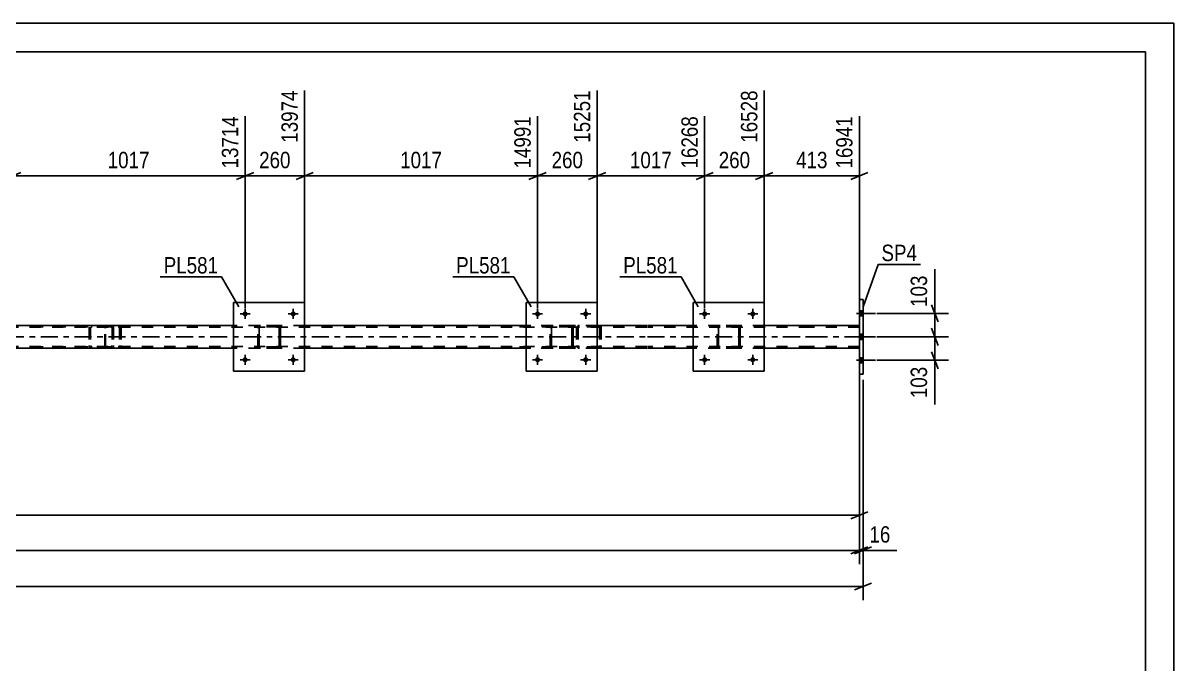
# Model space of a CAD drawing. Header units: millimetres. Extents: x -129 to 712, y -428 to 166.
# Drawn here: x 510.9 to 711.9, y 54.5 to 166.4 of the extents above; entities that cross this region are included whole.
import ezdxf

# ---------------------------------------------------------------- set-up
doc = ezdxf.new("R2010")
doc.units = ezdxf.units.MM
doc.linetypes.add('DXK_LINE_DOT2', pattern=[3.9198, 1.9599, -1.9599])
doc.linetypes.add('DXK_LINE_DOT3', pattern=[5.9187, 2.979, -0.9799, 0.9799, -0.9799])
doc.styles.add('Arial Narrow', font='ARIALN.TTF', dxfattribs={"height": 0.2})

# ---------------------------------------------------------------- blocks, each defined once
blk = doc.blocks.new('Unknown-232816670-1133')
at = {"color": 5, "linetype": 'Continuous'}
for p, q in [((711.94, 166.41), (-129.06, 166.41)), ((711.94, -427.59), (711.94, 166.41)), ((706.94, 161.41), (-124.06, 161.41)), ((706.94, -422.59), (706.94, 161.41))]:
    blk.add_line(p, q, dxfattribs=at)
blk = doc.blocks.new('Bolt-232816670-63376 - 6691')
at = {"linetype": 'Continuous'}
for points in [[(630.41, 107.62, -1), (629.53, 107.62, -1)], [(638.81, 107.62, -1), (637.93, 107.62, -1)]]:
    blk.add_hatch(color=1, dxfattribs=at).paths.add_polyline_path(points)
at = {"color": 1, "linetype": 'Continuous'}
for p, q in [((629.09, 107.62), (630.85, 107.62)), ((629.97, 108.5), (629.97, 106.74)), ((637.49, 107.62), (639.25, 107.62)), ((638.37, 108.5), (638.37, 106.74))]:
    blk.add_line(p, q, dxfattribs=at)
blk = doc.blocks.new('Bolt-232816670-63371 - 6691')
at = {"linetype": 'Continuous'}
for points in [[(550.15, 115.62, -1), (549.27, 115.62, -1)], [(558.55, 115.62, -1), (557.67, 115.62, -1)]]:
    blk.add_hatch(color=1, dxfattribs=at).paths.add_polyline_path(points)
at = {"color": 1, "linetype": 'Continuous'}
for p, q in [((548.83, 115.62), (550.59, 115.62)), ((549.71, 116.5), (549.71, 114.74)), ((557.23, 115.62), (558.99, 115.62)), ((558.11, 116.5), (558.11, 114.74))]:
    blk.add_line(p, q, dxfattribs=at)
blk = doc.blocks.new('Part-232816670-6915 - 6691')
at = {"color": 7, "linetype": 'DXK_LINE_DOT2'}
for p, q in [((525.21, 113.32), (525.19, 113.14)), ((525.19, 110.1), (525.19, 113.14)), ((525.27, 113.48), (525.21, 113.32)), ((525.35, 113.58), (525.27, 113.48)), ((525.32, 113.14), (525.33, 113.23)), ((525.32, 110.1), (525.32, 113.14)), ((525.33, 113.23), (525.36, 113.31)), ((525.46, 113.62), (525.35, 113.58)), ((525.36, 113.31), (525.41, 113.36)), ((525.41, 113.36), (525.46, 113.38)), ((537.55, 113.62), (525.46, 113.62)), ((537.55, 113.38), (525.46, 113.38)), ((526.73, 113.62), (526.73, 113.38)), ((527.74, 113.58), (527.55, 113.62)), ((527.55, 113.38), (527.65, 113.36)), ((527.65, 113.36), (527.73, 113.31)), ((527.73, 113.31), (527.78, 113.23)), ((527.78, 113.23), (527.8, 113.14)), ((527.8, 113.14), (527.8, 110.1)), ((528.02, 113.27), (528.01, 113.32)), ((528.05, 113.14), (528.02, 113.27)), ((528.05, 113.14), (528.05, 110.1)), ((525.19, 110.1), (525.21, 109.92)), ((525.21, 109.92), (525.27, 109.76)), ((525.27, 109.76), (525.35, 109.66)), ((525.33, 110.01), (525.32, 110.1)), ((525.36, 109.93), (525.33, 110.01)), ((525.35, 109.66), (525.46, 109.62)), ((525.41, 109.88), (525.36, 109.93)), ((525.46, 109.86), (525.41, 109.88)), ((537.55, 109.86), (525.46, 109.86)), ((537.55, 109.62), (525.46, 109.62)), ((526.73, 109.62), (526.73, 109.86)), ((527.65, 109.88), (527.55, 109.86)), ((527.55, 109.62), (527.74, 109.66)), ((527.73, 109.93), (527.65, 109.88)), ((527.78, 110.01), (527.73, 109.93)), ((527.8, 110.1), (527.78, 110.01)), ((528.01, 109.92), (528.02, 109.96)), ((528.02, 109.96), (528.04, 110.07)), ((528.04, 110.07), (528.05, 110.1))]:
    blk.add_line(p, q, dxfattribs=at)
for centre, start, end in [((527.56, 113.12), 23.8494, 68.8059), ((527.56, 110.11), 291.1941, 336.1506)]:
    blk.add_arc(centre, 0.492, start, end, dxfattribs=at)
blk = doc.blocks.new('Part-232816670-6912 - 6691')
at = {"color": 2, "linetype": 'Continuous'}
for p, q in [((657.63, 118.12), (656.99, 118.12)), ((656.99, 118.12), (656.99, 105.12)), ((657.63, 118.12), (657.63, 105.12)), ((657.63, 105.12), (656.99, 105.12))]:
    blk.add_line(p, q, dxfattribs=at)
at = {"color": 7, "linetype": 'DXK_LINE_DOT2'}
for p, q in [((657.63, 105.12), (657.63, 118.12)), ((656.99, 109.96), (656.99, 105.12))]:
    blk.add_line(p, q, dxfattribs=at)
blk = doc.blocks.new('Part-232816670-6922 - 6691')
at = {"color": 7, "linetype": 'DXK_LINE_DOT2'}
for p, q in [((611.36, 113.62), (596.45, 113.62)), ((611.36, 113.38), (596.45, 113.38)), ((607.64, 113.27), (607.61, 113.14)), ((607.61, 113.14), (607.61, 110.1)), ((607.65, 113.32), (607.64, 113.27)), ((607.87, 113.14), (607.89, 113.23)), ((607.87, 113.14), (607.87, 110.1)), ((607.89, 113.23), (607.94, 113.31)), ((608.12, 113.62), (607.93, 113.58)), ((607.94, 113.31), (608.02, 113.36)), ((608.02, 113.36), (608.12, 113.38)), ((611.55, 113.58), (611.36, 113.62)), ((611.36, 113.38), (611.46, 113.36)), ((611.46, 113.36), (611.54, 113.31)), ((611.54, 113.31), (611.59, 113.23)), ((611.59, 113.23), (611.61, 113.14)), ((611.61, 113.14), (611.61, 110.1)), ((611.84, 113.27), (611.83, 113.32)), ((611.87, 113.14), (611.84, 113.27)), ((611.87, 113.14), (611.87, 110.1)), ((611.36, 109.86), (596.45, 109.86)), ((611.36, 109.62), (596.45, 109.62)), ((607.61, 110.1), (607.62, 110.07)), ((607.62, 110.07), (607.64, 109.96)), ((607.64, 109.96), (607.65, 109.92)), ((607.89, 110.01), (607.87, 110.1)), ((607.94, 109.93), (607.89, 110.01)), ((607.93, 109.66), (608.12, 109.62)), ((608.02, 109.88), (607.94, 109.93)), ((608.12, 109.86), (608.02, 109.88)), ((611.46, 109.88), (611.36, 109.86)), ((611.36, 109.62), (611.55, 109.66)), ((611.54, 109.93), (611.46, 109.88)), ((611.59, 110.01), (611.54, 109.93)), ((611.61, 110.1), (611.59, 110.01)), ((611.83, 109.92), (611.84, 109.96)), ((611.84, 109.96), (611.86, 110.07)), ((611.86, 110.07), (611.87, 110.1))]:
    blk.add_line(p, q, dxfattribs=at)
for centre, start, end in [((608.1, 113.12), 110.7583, 155.68), ((611.38, 113.12), 24.32, 69.2417), ((608.1, 110.12), 204.32, 249.2417), ((611.38, 110.12), 290.7583, 335.68)]:
    blk.add_arc(centre, 0.496, start, end, dxfattribs=at)
blk = doc.blocks.new('Bolt-232816670-6737 - 6691')
at = {"linetype": 'Continuous'}
for points in [[(657.63, 115.28), (657.63, 116.16), (656.99, 116.16), (656.99, 115.28)], [(657.63, 115.28), (657.63, 116.16), (656.99, 116.16), (656.99, 115.28)], [(657.63, 115.28), (657.63, 116.16), (656.99, 116.16), (656.99, 115.28)], [(657.63, 111.18), (657.63, 112.06), (656.99, 112.06), (656.99, 111.18)], [(657.63, 111.18), (657.63, 112.06), (656.99, 112.06), (656.99, 111.18)], [(657.63, 107.08), (657.63, 107.96), (656.99, 107.96), (656.99, 107.08)], [(657.63, 107.08), (657.63, 107.96), (656.99, 107.96), (656.99, 107.08)], [(657.63, 107.08), (657.63, 107.96), (656.99, 107.96), (656.99, 107.08)]]:
    blk.add_hatch(color=1, dxfattribs=at).paths.add_polyline_path(points)
at = {"color": 1, "linetype": 'Continuous'}
for p, q in [((656.47, 115.72), (659.79, 115.72)), ((656.47, 115.72), (659.79, 115.72)), ((656.47, 115.72), (659.79, 115.72)), ((656.99, 116.16), (657.63, 116.16)), ((656.99, 116.16), (657.63, 116.16)), ((656.99, 116.16), (657.63, 116.16)), ((656.99, 115.28), (657.63, 115.28)), ((656.99, 115.28), (657.63, 115.28)), ((656.99, 115.28), (657.63, 115.28)), ((656.47, 111.62), (659.79, 111.62)), ((656.47, 111.62), (659.79, 111.62)), ((656.99, 112.06), (657.63, 112.06)), ((656.99, 112.06), (657.63, 112.06)), ((656.99, 111.18), (657.63, 111.18)), ((656.99, 111.18), (657.63, 111.18)), ((656.47, 107.52), (659.79, 107.52)), ((656.47, 107.52), (659.79, 107.52)), ((656.47, 107.52), (659.79, 107.52)), ((656.99, 107.96), (657.63, 107.96)), ((656.99, 107.96), (657.63, 107.96)), ((656.99, 107.96), (657.63, 107.96)), ((656.99, 107.08), (657.63, 107.08)), ((656.99, 107.08), (657.63, 107.08)), ((656.99, 107.08), (657.63, 107.08))]:
    blk.add_line(p, q, dxfattribs=at)
blk = doc.blocks.new('Part-232816670-6811 - 6691')
at = {"color": 7, "linetype": 'DXK_LINE_DOT2'}
for p, q in [((619.87, 113.3), (204.4, 113.3)), ((560.11, 113.62), (547.71, 113.62)), ((611.19, 113.62), (598.79, 113.62)), ((648.37, 113.3), (619.97, 113.3)), ((640.37, 113.62), (627.97, 113.62)), ((656.99, 113.3), (648.47, 113.3)), ((656.99, 113.62), (656.99, 109.62)), ((619.87, 109.94), (204.4, 109.94)), ((560.11, 109.62), (547.71, 109.62)), ((611.19, 109.62), (598.79, 109.62)), ((648.37, 109.94), (619.97, 109.94)), ((640.37, 109.62), (627.97, 109.62)), ((656.99, 109.94), (648.47, 109.94)), ((656.99, 109.62), (656.99, 109.67))]:
    blk.add_line(p, q, dxfattribs=at)
at = {"color": 2, "linetype": 'Continuous'}
for p, q in [((547.71, 113.62), (509.03, 113.62)), ((598.79, 113.62), (560.11, 113.62)), ((619.87, 113.62), (611.19, 113.62)), ((627.97, 113.62), (619.97, 113.62)), ((648.37, 113.62), (640.37, 113.62)), ((656.99, 113.62), (648.47, 113.62)), ((547.71, 109.62), (509.03, 109.62)), ((598.79, 109.62), (560.11, 109.62)), ((619.87, 109.62), (611.19, 109.62)), ((627.97, 109.62), (619.97, 109.62)), ((648.37, 109.62), (640.37, 109.62)), ((656.99, 109.62), (648.47, 109.62))]:
    blk.add_line(p, q, dxfattribs=at)
at = {"color": 7, "linetype": 'DXK_LINE_DOT3'}
for p, q in [((194.4, 111.62), (619.87, 111.62)), ((619.97, 111.62), (648.37, 111.62)), ((648.47, 111.62), (666.99, 111.62))]:
    blk.add_line(p, q, dxfattribs=at)
blk = doc.blocks.new('Part-232816670-6923 - 6691')
at = {"color": 7, "linetype": 'DXK_LINE_DOT2'}
for p, q in [((526.22, 113.62), (511.31, 113.62)), ((526.22, 113.38), (511.31, 113.38)), ((522.51, 113.27), (522.48, 113.14)), ((522.48, 113.14), (522.48, 110.1)), ((522.52, 113.32), (522.51, 113.27)), ((522.73, 113.14), (522.75, 113.23)), ((522.73, 113.14), (522.73, 110.1)), ((522.75, 113.23), (522.81, 113.31)), ((522.99, 113.62), (522.79, 113.58)), ((522.81, 113.31), (522.89, 113.36)), ((522.89, 113.36), (522.99, 113.38)), ((526.42, 113.58), (526.22, 113.62)), ((526.22, 113.38), (526.32, 113.36)), ((526.32, 113.36), (526.4, 113.31)), ((526.4, 113.31), (526.46, 113.23)), ((526.46, 113.23), (526.48, 113.14)), ((526.48, 113.14), (526.48, 110.1)), ((526.71, 113.27), (526.69, 113.32)), ((526.73, 113.14), (526.71, 113.27)), ((526.73, 113.14), (526.73, 110.1)), ((526.22, 109.86), (511.31, 109.86)), ((526.22, 109.62), (511.31, 109.62)), ((522.48, 110.1), (522.48, 110.07)), ((522.48, 110.07), (522.51, 109.96)), ((522.51, 109.96), (522.52, 109.92)), ((522.75, 110.01), (522.73, 110.1)), ((522.81, 109.93), (522.75, 110.01)), ((522.79, 109.66), (522.99, 109.62)), ((522.89, 109.88), (522.81, 109.93)), ((522.99, 109.86), (522.89, 109.88)), ((526.32, 109.88), (526.22, 109.86)), ((526.22, 109.62), (526.42, 109.66)), ((526.4, 109.93), (526.32, 109.88)), ((526.46, 110.01), (526.4, 109.93)), ((526.48, 110.1), (526.46, 110.01)), ((526.69, 109.92), (526.71, 109.96)), ((526.71, 109.96), (526.73, 110.07)), ((526.73, 110.07), (526.73, 110.1))]:
    blk.add_line(p, q, dxfattribs=at)
for centre, start, end in [((526.24, 113.12), 24.32, 69.2417), ((522.97, 110.12), 204.32, 249.2417), ((526.24, 110.12), 290.7583, 335.68)]:
    blk.add_arc(centre, 0.496, start, end, dxfattribs=at)
blk = doc.blocks.new('Part-232816670-63344 - 6691')
at = {"color": 7, "linetype": 'DXK_LINE_DOT2'}
for p, q in [((551.91, 113.14), (551.94, 113.32)), ((551.94, 113.32), (551.91, 113.14)), ((551.91, 110.1), (551.91, 113.14)), ((551.91, 113.14), (551.91, 113.14)), ((551.91, 110.1), (551.91, 113.14)), ((552.15, 113.14), (552.16, 113.23)), ((552.16, 113.23), (552.15, 113.14)), ((552.15, 110.1), (552.15, 113.14)), ((552.15, 113.14), (552.15, 113.14)), ((552.15, 113.14), (552.15, 110.1)), ((552.16, 113.23), (552.22, 113.31)), ((552.22, 113.31), (552.16, 113.23)), ((552.2, 113.58), (552.39, 113.62)), ((552.39, 113.62), (552.2, 113.58)), ((552.29, 113.36), (552.22, 113.31)), ((552.39, 113.38), (552.29, 113.36)), ((555.43, 113.62), (552.39, 113.62)), ((555.43, 113.38), (552.39, 113.38)), ((555.43, 113.62), (555.61, 113.58)), ((555.61, 113.58), (555.43, 113.62)), ((555.52, 113.36), (555.43, 113.38)), ((555.52, 113.36), (555.6, 113.31)), ((555.6, 113.31), (555.65, 113.23)), ((555.65, 113.23), (555.6, 113.31)), ((555.65, 113.23), (555.67, 113.14)), ((555.67, 113.14), (555.65, 113.23)), ((555.67, 110.1), (555.67, 113.14)), ((555.67, 113.14), (555.67, 113.14)), ((555.67, 113.14), (555.67, 110.1)), ((555.87, 113.32), (555.91, 113.14)), ((555.91, 113.14), (555.87, 113.32)), ((555.91, 110.1), (555.91, 113.14)), ((555.91, 113.14), (555.91, 113.14)), ((555.91, 113.14), (555.91, 110.1)), ((551.91, 110.1), (551.91, 110.1)), ((551.94, 109.92), (551.91, 110.1)), ((551.91, 110.1), (551.94, 109.92)), ((552.15, 110.1), (552.15, 110.1)), ((552.16, 110.01), (552.15, 110.1)), ((552.15, 110.1), (552.16, 110.01)), ((552.22, 109.93), (552.16, 110.01)), ((552.16, 110.01), (552.22, 109.93)), ((552.39, 109.62), (552.2, 109.66)), ((552.2, 109.66), (552.39, 109.62)), ((552.29, 109.88), (552.22, 109.93)), ((552.39, 109.86), (552.29, 109.88)), ((555.43, 109.86), (552.39, 109.86)), ((555.43, 109.62), (552.39, 109.62)), ((555.52, 109.88), (555.43, 109.86)), ((555.61, 109.66), (555.43, 109.62)), ((555.43, 109.62), (555.61, 109.66)), ((555.6, 109.93), (555.52, 109.88)), ((555.65, 110.01), (555.6, 109.93)), ((555.6, 109.93), (555.65, 110.01)), ((555.67, 110.1), (555.65, 110.01)), ((555.65, 110.01), (555.67, 110.1)), ((555.67, 110.1), (555.67, 110.1)), ((555.91, 110.1), (555.87, 109.92)), ((555.87, 109.92), (555.91, 110.1)), ((555.91, 110.1), (555.91, 110.1))]:
    blk.add_line(p, q, dxfattribs=at)
at = {"color": 7, "linetype": 'DXK_LINE_DOT3'}
blk.add_line((553.91, 111.62), (553.91, 111.62), dxfattribs=at)
at = {"color": 7, "linetype": 'DXK_LINE_DOT2'}
for centre, start, end in [((552.39, 113.14), 112.5, 157.5), ((552.39, 113.14), 112.5, 157.5), ((555.43, 113.14), 22.5, 67.5), ((555.43, 113.14), 22.5, 67.5), ((552.39, 110.1), 202.5, 247.5), ((552.39, 110.1), 202.5, 247.5), ((555.43, 110.1), 292.5, 337.5), ((555.43, 110.1), 292.5, 337.5)]:
    blk.add_arc(centre, 0.48, start, end, dxfattribs=at)
blk = doc.blocks.new('Part-232816670-63345 - 6691')
at = {"color": 2, "linetype": 'Continuous'}
for p, q in [((547.71, 117.62), (547.71, 105.62)), ((547.71, 117.62), (560.11, 117.62)), ((560.11, 117.62), (560.11, 105.62)), ((560.11, 105.62), (547.71, 105.62))]:
    blk.add_line(p, q, dxfattribs=at)
at = {"color": 7, "linetype": 'DXK_LINE_DOT2'}
for p, q in [((547.71, 105.62), (547.71, 117.62)), ((560.11, 105.62), (560.11, 117.62))]:
    blk.add_line(p, q, dxfattribs=at)
blk = doc.blocks.new('Part-232816670-63346 - 6691')
at = {"color": 7, "linetype": 'DXK_LINE_DOT2'}
for p, q in [((602.99, 113.14), (603.02, 113.32)), ((603.02, 113.32), (602.99, 113.14)), ((602.99, 110.1), (602.99, 113.14)), ((602.99, 113.14), (602.99, 113.14)), ((602.99, 110.1), (602.99, 113.14)), ((603.23, 113.14), (603.25, 113.23)), ((603.25, 113.23), (603.23, 113.14)), ((603.23, 110.1), (603.23, 113.14)), ((603.23, 113.14), (603.23, 113.14)), ((603.23, 113.14), (603.23, 110.1)), ((603.25, 113.23), (603.3, 113.31)), ((603.3, 113.31), (603.25, 113.23)), ((603.28, 113.58), (603.47, 113.62)), ((603.47, 113.62), (603.28, 113.58)), ((603.38, 113.36), (603.3, 113.31)), ((603.47, 113.38), (603.38, 113.36)), ((606.51, 113.62), (603.47, 113.62)), ((606.51, 113.38), (603.47, 113.38)), ((606.51, 113.62), (606.69, 113.58)), ((606.69, 113.58), (606.51, 113.62)), ((606.6, 113.36), (606.51, 113.38)), ((606.6, 113.36), (606.68, 113.31)), ((606.68, 113.31), (606.73, 113.23)), ((606.73, 113.23), (606.68, 113.31)), ((606.73, 113.23), (606.75, 113.14)), ((606.75, 113.14), (606.73, 113.23)), ((606.75, 110.1), (606.75, 113.14)), ((606.75, 113.14), (606.75, 113.14)), ((606.75, 113.14), (606.75, 110.1)), ((606.95, 113.32), (606.99, 113.14)), ((606.99, 113.14), (606.95, 113.32)), ((606.99, 110.1), (606.99, 113.14)), ((606.99, 113.14), (606.99, 113.14)), ((606.99, 113.14), (606.99, 110.1)), ((602.99, 110.1), (602.99, 110.1)), ((603.02, 109.92), (602.99, 110.1)), ((602.99, 110.1), (603.02, 109.92)), ((603.23, 110.1), (603.23, 110.1)), ((603.25, 110.01), (603.23, 110.1)), ((603.23, 110.1), (603.25, 110.01)), ((603.3, 109.93), (603.25, 110.01)), ((603.25, 110.01), (603.3, 109.93)), ((603.47, 109.62), (603.28, 109.66)), ((603.28, 109.66), (603.47, 109.62)), ((603.38, 109.88), (603.3, 109.93)), ((603.47, 109.86), (603.38, 109.88)), ((606.51, 109.86), (603.47, 109.86)), ((606.51, 109.62), (603.47, 109.62)), ((606.6, 109.88), (606.51, 109.86)), ((606.69, 109.66), (606.51, 109.62)), ((606.51, 109.62), (606.69, 109.66)), ((606.68, 109.93), (606.6, 109.88)), ((606.73, 110.01), (606.68, 109.93)), ((606.68, 109.93), (606.73, 110.01)), ((606.75, 110.1), (606.73, 110.01)), ((606.73, 110.01), (606.75, 110.1)), ((606.75, 110.1), (606.75, 110.1)), ((606.99, 110.1), (606.95, 109.92)), ((606.95, 109.92), (606.99, 110.1)), ((606.99, 110.1), (606.99, 110.1))]:
    blk.add_line(p, q, dxfattribs=at)
at = {"color": 7, "linetype": 'DXK_LINE_DOT3'}
blk.add_line((604.99, 111.62), (604.99, 111.62), dxfattribs=at)
at = {"color": 7, "linetype": 'DXK_LINE_DOT2'}
for centre, start, end in [((603.47, 113.14), 112.5, 157.5), ((603.47, 113.14), 112.5, 157.5), ((606.51, 113.14), 22.5, 67.5), ((606.51, 113.14), 22.5, 67.5), ((603.47, 110.1), 202.5, 247.5), ((603.47, 110.1), 202.5, 247.5), ((606.51, 110.1), 292.5, 337.5), ((606.51, 110.1), 292.5, 337.5)]:
    blk.add_arc(centre, 0.48, start, end, dxfattribs=at)
blk = doc.blocks.new('Part-232816670-63347 - 6691')
at = {"color": 2, "linetype": 'Continuous'}
for p, q in [((598.79, 117.62), (598.79, 105.62)), ((598.79, 117.62), (611.19, 117.62)), ((611.19, 117.62), (611.19, 105.62)), ((611.19, 105.62), (598.79, 105.62))]:
    blk.add_line(p, q, dxfattribs=at)
at = {"color": 7, "linetype": 'DXK_LINE_DOT2'}
for p, q in [((598.79, 105.62), (598.79, 117.62)), ((611.19, 105.62), (611.19, 117.62))]:
    blk.add_line(p, q, dxfattribs=at)
blk = doc.blocks.new('Part-232816670-63350 - 6691')
at = {"color": 7, "linetype": 'DXK_LINE_DOT2'}
for p, q in [((632.17, 113.14), (632.2, 113.32)), ((632.2, 113.32), (632.17, 113.14)), ((632.17, 110.1), (632.17, 113.14)), ((632.17, 113.14), (632.17, 113.14)), ((632.17, 110.1), (632.17, 113.14)), ((632.41, 113.14), (632.43, 113.23)), ((632.43, 113.23), (632.41, 113.14)), ((632.41, 110.1), (632.41, 113.14)), ((632.41, 113.14), (632.41, 113.14)), ((632.41, 113.14), (632.41, 110.1)), ((632.43, 113.23), (632.48, 113.31)), ((632.48, 113.31), (632.43, 113.23)), ((632.46, 113.58), (632.65, 113.62)), ((632.65, 113.62), (632.46, 113.58)), ((632.56, 113.36), (632.48, 113.31)), ((632.65, 113.38), (632.56, 113.36)), ((635.69, 113.62), (632.65, 113.62)), ((635.69, 113.38), (632.65, 113.38)), ((635.69, 113.62), (635.87, 113.58)), ((635.87, 113.58), (635.69, 113.62)), ((635.78, 113.36), (635.69, 113.38)), ((635.78, 113.36), (635.86, 113.31)), ((635.86, 113.31), (635.91, 113.23)), ((635.91, 113.23), (635.86, 113.31)), ((635.91, 113.23), (635.93, 113.14)), ((635.93, 113.14), (635.91, 113.23)), ((635.93, 110.1), (635.93, 113.14)), ((635.93, 113.14), (635.93, 113.14)), ((635.93, 113.14), (635.93, 110.1)), ((636.13, 113.32), (636.17, 113.14)), ((636.17, 113.14), (636.13, 113.32)), ((636.17, 110.1), (636.17, 113.14)), ((636.17, 113.14), (636.17, 113.14)), ((636.17, 113.14), (636.17, 110.1)), ((632.17, 110.1), (632.17, 110.1)), ((632.2, 109.92), (632.17, 110.1)), ((632.17, 110.1), (632.2, 109.92)), ((632.41, 110.1), (632.41, 110.1)), ((632.43, 110.01), (632.41, 110.1)), ((632.41, 110.1), (632.43, 110.01)), ((632.48, 109.93), (632.43, 110.01)), ((632.43, 110.01), (632.48, 109.93)), ((632.65, 109.62), (632.46, 109.66)), ((632.46, 109.66), (632.65, 109.62)), ((632.56, 109.88), (632.48, 109.93)), ((632.65, 109.86), (632.56, 109.88)), ((635.69, 109.86), (632.65, 109.86)), ((635.69, 109.62), (632.65, 109.62)), ((635.78, 109.88), (635.69, 109.86)), ((635.87, 109.66), (635.69, 109.62)), ((635.69, 109.62), (635.87, 109.66)), ((635.86, 109.93), (635.78, 109.88)), ((635.91, 110.01), (635.86, 109.93)), ((635.86, 109.93), (635.91, 110.01)), ((635.93, 110.1), (635.91, 110.01)), ((635.91, 110.01), (635.93, 110.1)), ((635.93, 110.1), (635.93, 110.1)), ((636.17, 110.1), (636.13, 109.92)), ((636.13, 109.92), (636.17, 110.1)), ((636.17, 110.1), (636.17, 110.1))]:
    blk.add_line(p, q, dxfattribs=at)
at = {"color": 7, "linetype": 'DXK_LINE_DOT3'}
blk.add_line((634.17, 111.62), (634.17, 111.62), dxfattribs=at)
at = {"color": 7, "linetype": 'DXK_LINE_DOT2'}
for centre, start, end in [((632.65, 113.14), 112.5, 157.5), ((632.65, 113.14), 112.5, 157.5), ((635.69, 113.14), 22.5, 67.5), ((635.69, 113.14), 22.5, 67.5), ((632.65, 110.1), 202.5, 247.5), ((632.65, 110.1), 202.5, 247.5), ((635.69, 110.1), 292.5, 337.5), ((635.69, 110.1), 292.5, 337.5)]:
    blk.add_arc(centre, 0.48, start, end, dxfattribs=at)
blk = doc.blocks.new('Part-232816670-63351 - 6691')
at = {"color": 2, "linetype": 'Continuous'}
for p, q in [((627.97, 117.62), (627.97, 105.62)), ((627.97, 117.62), (640.37, 117.62)), ((640.37, 117.62), (640.37, 105.62)), ((640.37, 105.62), (627.97, 105.62))]:
    blk.add_line(p, q, dxfattribs=at)
at = {"color": 7, "linetype": 'DXK_LINE_DOT2'}
for p, q in [((627.97, 105.62), (627.97, 117.62)), ((640.37, 105.62), (640.37, 117.62))]:
    blk.add_line(p, q, dxfattribs=at)
blk = doc.blocks.new('Bolt-232816670-63370 - 6691')
at = {"linetype": 'Continuous'}
for points in [[(550.15, 107.62, -1), (549.27, 107.62, -1)], [(558.55, 107.62, -1), (557.67, 107.62, -1)]]:
    blk.add_hatch(color=1, dxfattribs=at).paths.add_polyline_path(points)
at = {"color": 1, "linetype": 'Continuous'}
for p, q in [((548.83, 107.62), (550.59, 107.62)), ((549.71, 108.5), (549.71, 106.74)), ((557.23, 107.62), (558.99, 107.62)), ((558.11, 108.5), (558.11, 106.74))]:
    blk.add_line(p, q, dxfattribs=at)
blk = doc.blocks.new('Bolt-232816670-63372 - 6691')
at = {"linetype": 'Continuous'}
for points in [[(601.23, 107.62, -1), (600.35, 107.62, -1)], [(609.63, 107.62, -1), (608.75, 107.62, -1)]]:
    blk.add_hatch(color=1, dxfattribs=at).paths.add_polyline_path(points)
at = {"color": 1, "linetype": 'Continuous'}
for p, q in [((599.91, 107.62), (601.67, 107.62)), ((600.79, 108.5), (600.79, 106.74)), ((608.31, 107.62), (610.07, 107.62)), ((609.19, 108.5), (609.19, 106.74))]:
    blk.add_line(p, q, dxfattribs=at)
blk = doc.blocks.new('Bolt-232816670-63373 - 6691')
at = {"linetype": 'Continuous'}
for points in [[(601.23, 115.62, -1), (600.35, 115.62, -1)], [(609.63, 115.62, -1), (608.75, 115.62, -1)]]:
    blk.add_hatch(color=1, dxfattribs=at).paths.add_polyline_path(points)
at = {"color": 1, "linetype": 'Continuous'}
for p, q in [((599.91, 115.62), (601.67, 115.62)), ((600.79, 116.5), (600.79, 114.74)), ((608.31, 115.62), (610.07, 115.62)), ((609.19, 116.5), (609.19, 114.74))]:
    blk.add_line(p, q, dxfattribs=at)
blk = doc.blocks.new('Bolt-232816670-63377 - 6691')
at = {"linetype": 'Continuous'}
for points in [[(630.41, 115.62, -1), (629.53, 115.62, -1)], [(638.81, 115.62, -1), (637.93, 115.62, -1)]]:
    blk.add_hatch(color=1, dxfattribs=at).paths.add_polyline_path(points)
at = {"color": 1, "linetype": 'Continuous'}
for p, q in [((629.09, 115.62), (630.85, 115.62)), ((629.97, 116.5), (629.97, 114.74)), ((637.49, 115.62), (639.25, 115.62)), ((638.37, 116.5), (638.37, 114.74))]:
    blk.add_line(p, q, dxfattribs=at)
blk = doc.blocks.new('StraightDimension-232816670-77181 - 6691')
at = {"color": 7, "linetype": 'Continuous'}
for p, q in [((611.19, 114.62), (611.19, 154.65)), ((629.97, 116.62), (629.97, 150.15)), ((612.69, 140.31), (609.69, 139.11)), ((611.19, 139.71), (629.97, 139.71)), ((628.47, 139.11), (631.47, 140.31))]:
    blk.add_line(p, q, dxfattribs=at)
at = {"color": 0}
blk.add_wipeout([(624.83, 140.46), (624.83, 144.66), (616.32, 144.66), (616.32, 140.46)], dxfattribs=at)
at = {"color": 3, "style": 'Arial Narrow'}
blk.add_text('1017', height=2.863, dxfattribs=at).set_placement((616.92, 141.06))
at = {"color": 0, "linetype": 'Continuous'}
blk.add_wipeout([(629.37, 150.75), (625.17, 150.75), (625.17, 140.41), (629.37, 140.41)], dxfattribs=at)
at = {"color": 3, "linetype": 'Continuous', "style": 'Arial Narrow'}
blk.add_text('16268', height=2.863, rotation=90.0002, dxfattribs=at).set_placement((628.77, 141.01))
blk = doc.blocks.new('StraightDimension-232816670-79049 - 6691')
at = {"color": 7, "linetype": 'Continuous'}
for p, q in [((657.63, 104.12), (657.63, 65.62)), ((656.13, 67.42), (659.13, 68.62)), ((0.37, 68.02), (657.63, 68.02))]:
    blk.add_line(p, q, dxfattribs=at)
blk = doc.blocks.new('StraightDimension-232816670-77183 - 6691')
at = {"color": 7, "linetype": 'Continuous'}
for p, q in [((560.11, 114.62), (560.11, 154.65)), ((600.79, 116.62), (600.79, 150.15)), ((561.61, 140.31), (558.61, 139.11)), ((560.11, 139.71), (600.79, 139.71)), ((599.29, 139.11), (602.29, 140.31))]:
    blk.add_line(p, q, dxfattribs=at)
at = {"color": 0, "linetype": 'Continuous'}
blk.add_wipeout([(600.19, 150.75), (595.99, 150.75), (595.99, 140.41), (600.19, 140.41)], dxfattribs=at)
at = {"color": 0}
blk.add_wipeout([(584.7, 140.46), (584.7, 144.66), (576.19, 144.66), (576.19, 140.46)], dxfattribs=at)
at = {"color": 3, "linetype": 'Continuous', "style": 'Arial Narrow'}
blk.add_text('14991', height=2.863, rotation=90.0002, dxfattribs=at).set_placement((599.59, 141.01))
at = {"color": 3, "style": 'Arial Narrow'}
blk.add_text('1017', height=2.863, dxfattribs=at).set_placement((576.79, 141.06))
blk = doc.blocks.new('StraightDimension-232816670-77185 - 6691')
at = {"color": 7, "linetype": 'Continuous'}
for p, q in [((509.03, 114.62), (509.03, 154.65)), ((549.71, 116.62), (549.71, 150.15)), ((510.53, 140.31), (507.53, 139.11)), ((509.03, 139.71), (549.71, 139.71)), ((548.21, 139.11), (551.21, 140.31))]:
    blk.add_line(p, q, dxfattribs=at)
at = {"color": 0, "linetype": 'Continuous'}
blk.add_wipeout([(549.11, 150.75), (544.91, 150.75), (544.91, 140.41), (549.11, 140.41)], dxfattribs=at)
at = {"color": 0}
blk.add_wipeout([(533.62, 140.46), (533.62, 144.66), (525.11, 144.66), (525.11, 140.46)], dxfattribs=at)
at = {"color": 3, "linetype": 'Continuous', "style": 'Arial Narrow'}
blk.add_text('13714', height=2.863, rotation=90.0002, dxfattribs=at).set_placement((548.51, 141.01))
at = {"color": 3, "style": 'Arial Narrow'}
blk.add_text('1017', height=2.863, dxfattribs=at).set_placement((525.71, 141.06))
blk = doc.blocks.new('StraightDimension-232816670-16567 - 6691')
at = {"color": 7, "linetype": 'Continuous'}
for p, q in [((656.99, 104.12), (656.99, 71.94)), ((655.49, 73.74), (658.49, 74.94)), ((1.17, 74.34), (656.99, 74.34))]:
    blk.add_line(p, q, dxfattribs=at)
blk = doc.blocks.new('StraightDimension-232816670-79014 - 6691')
at = {"color": 7, "linetype": 'Continuous'}
for p, q in [((656.99, 108.62), (656.99, 78.06)), ((204, 80.46), (656.99, 80.46)), ((655.49, 79.86), (658.49, 81.06))]:
    blk.add_line(p, q, dxfattribs=at)
blk = doc.blocks.new('StraightDimension-232816670-68300 - 6691')
at = {"color": 7, "linetype": 'Continuous'}
for p, q in [((669.56, 113.12), (670.76, 110.12)), ((660.03, 111.62), (672.56, 111.62)), ((670.16, 107.52), (670.16, 111.62)), ((670.76, 106.02), (669.56, 109.02)), ((660.03, 107.52), (672.56, 107.52))]:
    blk.add_line(p, q, dxfattribs=at)
at = {"color": 0}
blk.add_wipeout([(669.41, 106.99), (665.21, 106.99), (665.21, 100.31), (669.41, 100.31)], dxfattribs=at)
at = {"color": 7, "linetype": 'Continuous'}
blk.add_line((670.16, 107.52), (670.16, 99.78), dxfattribs=at)
blk.add_line((670.16, 107.52), (670.16, 99.78), dxfattribs=at)
at = {"color": 3, "style": 'Arial Narrow'}
blk.add_text('103', height=2.863, rotation=90.0002, dxfattribs=at).set_placement((668.81, 100.91))
blk = doc.blocks.new('StraightDimension-232816670-16566 - 6691')
at = {"color": 7, "linetype": 'Continuous'}
for p, q in [((656.99, 104.12), (656.99, 71.94)), ((657.63, 104.12), (657.63, 71.94)), ((655.49, 73.74), (658.49, 74.94)), ((659.13, 74.94), (656.13, 73.74)), ((656.99, 74.34), (657.63, 74.34))]:
    blk.add_line(p, q, dxfattribs=at)
at = {"color": 0}
blk.add_wipeout([(663.01, 75.09), (663.01, 79.29), (658.15, 79.29), (658.15, 75.09)], dxfattribs=at)
at = {"color": 7, "linetype": 'Continuous'}
blk.add_line((657.63, 74.34), (663.53, 74.34), dxfattribs=at)
blk.add_line((657.63, 74.34), (663.53, 74.34), dxfattribs=at)
at = {"color": 3, "style": 'Arial Narrow'}
blk.add_text('16', height=2.863, dxfattribs=at).set_placement((658.75, 75.69))
blk = doc.blocks.new('StraightDimension-232816670-68299 - 6691')
at = {"color": 7, "linetype": 'Continuous'}
for p, q in [((669.56, 117.22), (670.76, 114.22)), ((660.03, 115.72), (672.56, 115.72)), ((670.16, 111.62), (670.16, 115.72)), ((670.76, 110.12), (669.56, 113.12)), ((660.03, 111.62), (672.56, 111.62))]:
    blk.add_line(p, q, dxfattribs=at)
at = {"color": 0}
blk.add_wipeout([(669.41, 122.93), (665.21, 122.93), (665.21, 116.24), (669.41, 116.24)], dxfattribs=at)
at = {"color": 7, "linetype": 'Continuous'}
blk.add_line((670.16, 115.72), (670.16, 123.45), dxfattribs=at)
blk.add_line((670.16, 115.72), (670.16, 123.45), dxfattribs=at)
at = {"color": 3, "style": 'Arial Narrow'}
blk.add_text('103', height=2.863, rotation=90.0002, dxfattribs=at).set_placement((668.81, 116.84))
blk = doc.blocks.new('StraightDimension-232816670-77179 - 6691')
at = {"color": 7, "linetype": 'Continuous'}
for p, q in [((640.37, 114.62), (640.37, 154.65)), ((656.99, 114.62), (656.99, 150.15)), ((641.87, 140.31), (638.87, 139.11)), ((640.37, 139.71), (656.99, 139.71)), ((655.49, 139.11), (658.49, 140.31))]:
    blk.add_line(p, q, dxfattribs=at)
at = {"color": 0}
blk.add_wipeout([(652.02, 140.46), (652.02, 144.66), (645.34, 144.66), (645.34, 140.46)], dxfattribs=at)
at = {"color": 0, "linetype": 'Continuous'}
blk.add_wipeout([(656.39, 150.75), (652.19, 150.75), (652.19, 140.41), (656.39, 140.41)], dxfattribs=at)
at = {"color": 3, "linetype": 'Continuous', "style": 'Arial Narrow'}
blk.add_text('16941', height=2.863, rotation=90.0002, dxfattribs=at).set_placement((655.79, 141.01))
at = {"color": 3, "style": 'Arial Narrow'}
blk.add_text('413', height=2.863, dxfattribs=at).set_placement((645.94, 141.06))
blk = doc.blocks.new('StraightDimension-232816670-77180 - 6691')
at = {"color": 7, "linetype": 'Continuous'}
for p, q in [((640.37, 114.62), (640.37, 154.65)), ((629.97, 116.62), (629.97, 150.15)), ((628.47, 139.11), (631.47, 140.31)), ((629.97, 139.71), (640.37, 139.71)), ((641.87, 140.31), (638.87, 139.11))]:
    blk.add_line(p, q, dxfattribs=at)
at = {"color": 0}
blk.add_wipeout([(638.51, 140.46), (638.51, 144.66), (631.83, 144.66), (631.83, 140.46)], dxfattribs=at)
at = {"color": 0, "linetype": 'Continuous'}
blk.add_wipeout([(639.77, 155.25), (635.57, 155.25), (635.57, 144.91), (639.77, 144.91)], dxfattribs=at)
at = {"color": 3, "linetype": 'Continuous', "style": 'Arial Narrow'}
blk.add_text('16528', height=2.863, rotation=90.0002, dxfattribs=at).set_placement((639.17, 145.51))
at = {"color": 3, "style": 'Arial Narrow'}
blk.add_text('260', height=2.863, dxfattribs=at).set_placement((632.43, 141.06))
blk = doc.blocks.new('StraightDimension-232816670-77182 - 6691')
at = {"color": 7, "linetype": 'Continuous'}
for p, q in [((611.19, 114.62), (611.19, 154.65)), ((600.79, 116.62), (600.79, 150.15)), ((599.29, 139.11), (602.29, 140.31)), ((600.79, 139.71), (611.19, 139.71)), ((612.69, 140.31), (609.69, 139.11))]:
    blk.add_line(p, q, dxfattribs=at)
at = {"color": 0}
blk.add_wipeout([(609.33, 140.46), (609.33, 144.66), (602.64, 144.66), (602.64, 140.46)], dxfattribs=at)
at = {"color": 0, "linetype": 'Continuous'}
blk.add_wipeout([(610.59, 155.25), (606.39, 155.25), (606.39, 144.91), (610.59, 144.91)], dxfattribs=at)
at = {"color": 3, "linetype": 'Continuous', "style": 'Arial Narrow'}
blk.add_text('15251', height=2.863, rotation=90.0002, dxfattribs=at).set_placement((609.99, 145.51))
at = {"color": 3, "style": 'Arial Narrow'}
blk.add_text('260', height=2.863, dxfattribs=at).set_placement((603.24, 141.06))
blk = doc.blocks.new('StraightDimension-232816670-77184 - 6691')
at = {"color": 7, "linetype": 'Continuous'}
for p, q in [((560.11, 114.62), (560.11, 154.65)), ((549.71, 116.62), (549.71, 150.15)), ((548.21, 139.11), (551.21, 140.31)), ((549.71, 139.71), (560.11, 139.71)), ((561.61, 140.31), (558.61, 139.11))]:
    blk.add_line(p, q, dxfattribs=at)
at = {"color": 0}
blk.add_wipeout([(558.25, 140.46), (558.25, 144.66), (551.56, 144.66), (551.56, 140.46)], dxfattribs=at)
at = {"color": 0, "linetype": 'Continuous'}
blk.add_wipeout([(559.51, 155.25), (555.31, 155.25), (555.31, 144.91), (559.51, 144.91)], dxfattribs=at)
at = {"color": 3, "linetype": 'Continuous', "style": 'Arial Narrow'}
blk.add_text('13974', height=2.863, rotation=90.0002, dxfattribs=at).set_placement((558.91, 145.51))
at = {"color": 3, "style": 'Arial Narrow'}
blk.add_text('260', height=2.863, dxfattribs=at).set_placement((552.16, 141.06))
blk = doc.blocks.new('Mark-232816670-6908 - 6691')
at = {"color": 0}
blk.add_wipeout([(667.06, 124.85), (667.06, 127.85), (660.85, 127.85), (660.85, 124.85)], dxfattribs=at)
blk.add_wipeout([(667.06, 124.85), (667.06, 127.85), (660.85, 127.85), (660.85, 124.85)], dxfattribs=at)
at = {"color": 30, "linetype": 'Continuous'}
for p, q in [((657.63, 116.86), (660.25, 124.25)), ((660.25, 124.25), (667.66, 124.25))]:
    blk.add_line(p, q, dxfattribs=at)
at = {"color": 3, "style": 'Arial Narrow'}
blk.add_text('SP4', height=2.863, dxfattribs=at).set_placement((660.85, 124.85))
blk = doc.blocks.new('Mark-232816670-78300 - 6691')
at = {"color": 0}
blk.add_wipeout([(544.99, 122.68), (544.99, 125.68), (535.49, 125.68), (535.49, 122.68)], dxfattribs=at)
blk.add_wipeout([(544.99, 122.68), (544.99, 125.68), (535.49, 125.68), (535.49, 122.68)], dxfattribs=at)
at = {"color": 30, "linetype": 'Continuous'}
for p in [(534.89, 122.08), (548.59, 116.88)]:
    blk.add_line(p, (545.59, 122.08), dxfattribs=at)
at = {"color": 3, "style": 'Arial Narrow'}
blk.add_text('PL581', height=2.863, dxfattribs=at).set_placement((535.49, 122.68))
blk = doc.blocks.new('Mark-232816670-78303 - 6691')
at = {"color": 0}
blk.add_wipeout([(596.07, 122.68), (596.07, 125.68), (586.57, 125.68), (586.57, 122.68)], dxfattribs=at)
blk.add_wipeout([(596.07, 122.68), (596.07, 125.68), (586.57, 125.68), (586.57, 122.68)], dxfattribs=at)
at = {"color": 30, "linetype": 'Continuous'}
for p in [(585.97, 122.08), (599.67, 116.88)]:
    blk.add_line(p, (596.67, 122.08), dxfattribs=at)
at = {"color": 3, "style": 'Arial Narrow'}
blk.add_text('PL581', height=2.863, dxfattribs=at).set_placement((586.57, 122.68))
blk = doc.blocks.new('Mark-232816670-78309 - 6691')
at = {"color": 0}
blk.add_wipeout([(625.25, 122.68), (625.25, 125.68), (615.75, 125.68), (615.75, 122.68)], dxfattribs=at)
blk.add_wipeout([(625.25, 122.68), (625.25, 125.68), (615.75, 125.68), (615.75, 122.68)], dxfattribs=at)
at = {"color": 30, "linetype": 'Continuous'}
for p in [(615.15, 122.08), (628.85, 116.88)]:
    blk.add_line(p, (625.85, 122.08), dxfattribs=at)
at = {"color": 3, "style": 'Arial Narrow'}
blk.add_text('PL581', height=2.863, dxfattribs=at).set_placement((615.75, 122.68))

msp = doc.modelspace()

# ---------------------------------------------------------------- block references
for name in ['Unknown-232816670-1133', 'Part-232816670-63345 - 6691', 'Part-232816670-63347 - 6691', 'Part-232816670-63351 - 6691', 'Part-232816670-6912 - 6691', 'Bolt-232816670-63371 - 6691', 'Bolt-232816670-63373 - 6691', 'Bolt-232816670-63377 - 6691', 'Bolt-232816670-6737 - 6691', 'Part-232816670-6811 - 6691', 'Part-232816670-6923 - 6691', 'Part-232816670-6915 - 6691', 'Part-232816670-63344 - 6691', 'Part-232816670-6922 - 6691', 'Part-232816670-63346 - 6691', 'Part-232816670-63350 - 6691', 'Bolt-232816670-63370 - 6691', 'Bolt-232816670-63372 - 6691', 'Bolt-232816670-63376 - 6691']:
    msp.add_blockref(name, (0, 0))

# ---------------------------------------------------------------- next in the draw order: block references
for name in ['StraightDimension-232816670-77185 - 6691', 'StraightDimension-232816670-77183 - 6691', 'StraightDimension-232816670-77181 - 6691', 'StraightDimension-232816670-77179 - 6691', 'StraightDimension-232816670-79049 - 6691']:
    msp.add_blockref(name, (0, 0))

# ---------------------------------------------------------------- next in the draw order: block references
for name in ['StraightDimension-232816670-77184 - 6691', 'StraightDimension-232816670-77182 - 6691', 'StraightDimension-232816670-77180 - 6691', 'StraightDimension-232816670-68300 - 6691', 'StraightDimension-232816670-16567 - 6691']:
    msp.add_blockref(name, (0, 0))

# ---------------------------------------------------------------- next in the draw order: block references
for name in ['Mark-232816670-78300 - 6691', 'Mark-232816670-78303 - 6691', 'Mark-232816670-78309 - 6691', 'StraightDimension-232816670-68299 - 6691', 'StraightDimension-232816670-79014 - 6691']:
    msp.add_blockref(name, (0, 0))

# ---------------------------------------------------------------- next in the draw order: block references
for name in ['Mark-232816670-6908 - 6691', 'StraightDimension-232816670-16566 - 6691']:
    msp.add_blockref(name, (0, 0))

doc.saveas('drawing.dxf')
